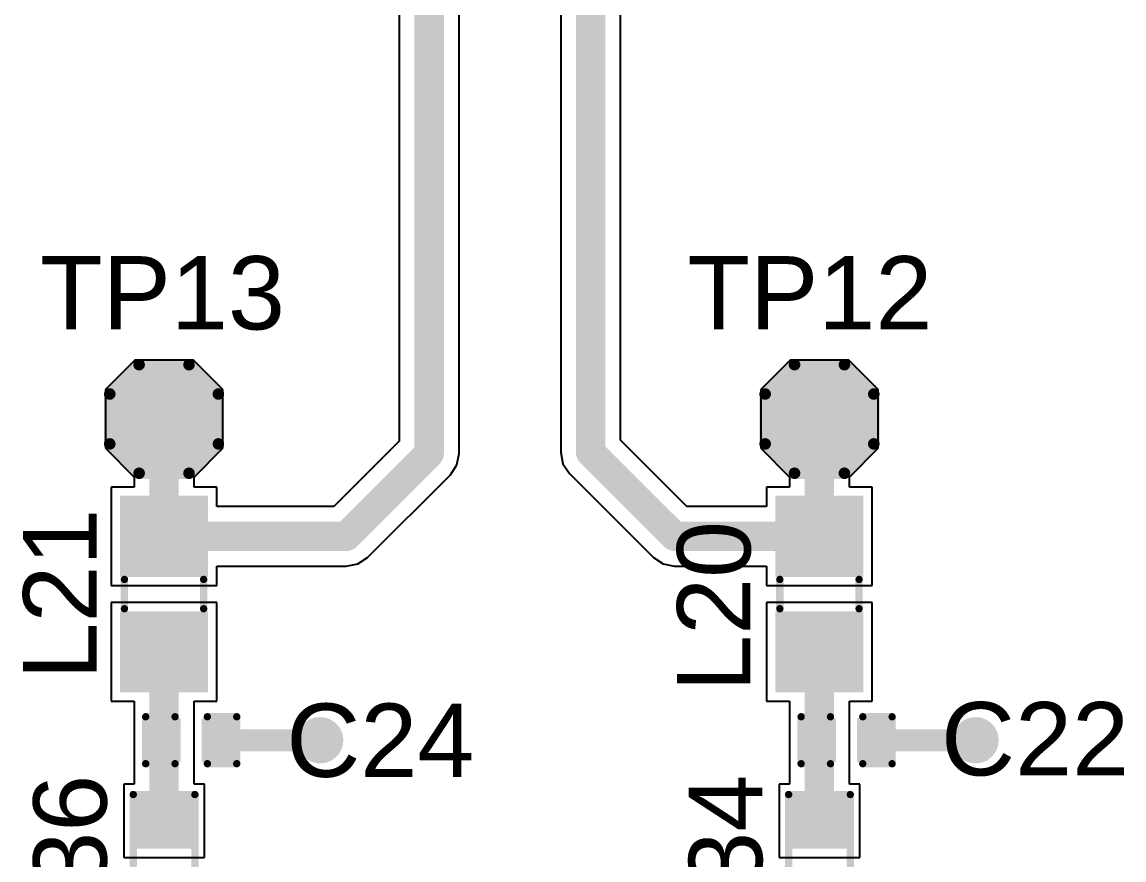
# Model space of a CAD drawing. Header units: millimetres. Extents: x 0 to 6.84, y 0 to 5.18.
# Drawn here: x 2.543 to 3.294, y 3.526 to 4.098 of the extents above; entities that cross this region are included whole.
import ezdxf

# ---------------------------------------------------------------- set-up
doc = ezdxf.new("R2010")
doc.units = ezdxf.units.MM
doc.header["$MEASUREMENT"] = 0
for name, color, linetype in [('BottomLayer', 5, 'Continuous'), ('BottomSolder', 6, 'Continuous'), ('TopLayer', 1, 'Continuous'), ('TopOverlay', 2, 'Continuous'), ('TopPaste', 8, 'Continuous'), ('TopSolder', 216, 'Continuous'), ('ViaHoleLayer', 16, 'Continuous')]:
    doc.layers.add(name, color=color, linetype=linetype)
doc.styles.add('Arial', font='', dxfattribs={"height": 0.2})
doc.styles.get('Arial').set_extended_font_data('Arial')

# ---------------------------------------------------------------- blocks, each defined once
blk = doc.blocks.new('T__________20')
at = {"layer": 'TopLayer'}
blk.add_hatch(color=1, dxfattribs=at).paths.add_polyline_path([(0.015, 0.03), (-0.015, 0.03), (-0.03, 0.015), (-0.03, -0.015), (-0.015, -0.03), (0.015, -0.03), (0.03, -0.015), (0.03, 0.015)])
at = {"layer": 'TopPaste'}
blk.add_hatch(color=8, dxfattribs=at).paths.add_polyline_path([(0.015, 0.03), (-0.015, 0.03), (-0.03, 0.015), (-0.03, -0.015), (-0.015, -0.03), (0.015, -0.03), (0.03, -0.015), (0.03, 0.015)])
at = {"layer": 'TopSolder'}
blk.add_hatch(color=216, dxfattribs=at).paths.add_polyline_path([(0.017, 0.034), (-0.017, 0.034), (-0.034, 0.017), (-0.034, -0.017), (-0.017, -0.034), (0.017, -0.034), (0.034, -0.017), (0.034, 0.017)])
at = {"layer": 'TopOverlay', "const_width": 0.00787}
for points in [[(-0.017, 0.037), (-0.037, 0.017)], [(0.017, 0.037), (-0.017, 0.037)], [(0.037, 0.017), (0.017, 0.037)], [(-0.037, 0.017), (-0.037, -0.017)], [(0.037, 0.017), (0.037, -0.017)], [(-0.017, -0.037), (-0.037, -0.017)], [(0.037, -0.017), (0.017, -0.037)], [(0.017, -0.037), (-0.017, -0.037)]]:
    blk.add_lwpolyline(points, dxfattribs=at)
at = {"layer": 'TopOverlay', "const_width": 0.00394}
for points in [[(-0.01897, 0.037, 1), (-0.01503, 0.037, 1)], [(-0.01897, 0.037, 1), (-0.01503, 0.037, 1)], [(0.01503, 0.037, 1), (0.01897, 0.037, 1)], [(0.01503, 0.037, 1), (0.01897, 0.037, 1)], [(-0.03897, 0.017, 1), (-0.03503, 0.017, 1)], [(-0.03897, 0.017, 1), (-0.03503, 0.017, 1)], [(0.03503, 0.017, 1), (0.03897, 0.017, 1)], [(0.03503, 0.017, 1), (0.03897, 0.017, 1)], [(-0.03897, -0.017, 1), (-0.03503, -0.017, 1)], [(-0.03897, -0.017, 1), (-0.03503, -0.017, 1)], [(0.03503, -0.017, 1), (0.03897, -0.017, 1)], [(0.03503, -0.017, 1), (0.03897, -0.017, 1)], [(-0.01897, -0.037, 1), (-0.01503, -0.037, 1)], [(-0.01897, -0.037, 1), (-0.01503, -0.037, 1)], [(0.01503, -0.037, 1), (0.01897, -0.037, 1)], [(0.01503, -0.037, 1), (0.01897, -0.037, 1)]]:
    blk.add_lwpolyline(points, format="xyb", close=True, dxfattribs=at)
blk = doc.blocks.new('T__________21')
at = {"layer": 'TopLayer'}
blk.add_hatch(color=1, dxfattribs=at).paths.add_polyline_path([(0.015, 0.03), (-0.015, 0.03), (-0.03, 0.015), (-0.03, -0.015), (-0.015, -0.03), (0.015, -0.03), (0.03, -0.015), (0.03, 0.015)])
at = {"layer": 'TopPaste'}
blk.add_hatch(color=8, dxfattribs=at).paths.add_polyline_path([(0.015, 0.03), (-0.015, 0.03), (-0.03, 0.015), (-0.03, -0.015), (-0.015, -0.03), (0.015, -0.03), (0.03, -0.015), (0.03, 0.015)])
at = {"layer": 'TopSolder'}
blk.add_hatch(color=216, dxfattribs=at).paths.add_polyline_path([(0.017, 0.034), (-0.017, 0.034), (-0.034, 0.017), (-0.034, -0.017), (-0.017, -0.034), (0.017, -0.034), (0.034, -0.017), (0.034, 0.017)])
at = {"layer": 'TopOverlay', "const_width": 0.00787}
for points in [[(-0.017, 0.037), (-0.037, 0.017)], [(0.017, 0.037), (-0.017, 0.037)], [(0.037, 0.017), (0.017, 0.037)], [(-0.037, 0.017), (-0.037, -0.017)], [(0.037, 0.017), (0.037, -0.017)], [(-0.017, -0.037), (-0.037, -0.017)], [(0.037, -0.017), (0.017, -0.037)], [(0.017, -0.037), (-0.017, -0.037)]]:
    blk.add_lwpolyline(points, dxfattribs=at)
at = {"layer": 'TopOverlay', "const_width": 0.00394}
for points in [[(-0.01897, 0.037, 1), (-0.01503, 0.037, 1)], [(-0.01897, 0.037, 1), (-0.01503, 0.037, 1)], [(0.01503, 0.037, 1), (0.01897, 0.037, 1)], [(0.01503, 0.037, 1), (0.01897, 0.037, 1)], [(-0.03897, 0.017, 1), (-0.03503, 0.017, 1)], [(-0.03897, 0.017, 1), (-0.03503, 0.017, 1)], [(0.03503, 0.017, 1), (0.03897, 0.017, 1)], [(0.03503, 0.017, 1), (0.03897, 0.017, 1)], [(-0.03897, -0.017, 1), (-0.03503, -0.017, 1)], [(-0.03897, -0.017, 1), (-0.03503, -0.017, 1)], [(0.03503, -0.017, 1), (0.03897, -0.017, 1)], [(0.03503, -0.017, 1), (0.03897, -0.017, 1)], [(-0.01897, -0.037, 1), (-0.01503, -0.037, 1)], [(-0.01897, -0.037, 1), (-0.01503, -0.037, 1)], [(0.01503, -0.037, 1), (0.01897, -0.037, 1)], [(0.01503, -0.037, 1), (0.01897, -0.037, 1)]]:
    blk.add_lwpolyline(points, format="xyb", close=True, dxfattribs=at)
blk = doc.blocks.new('R___0603_33')
at = {"layer": 'TopLayer'}
for points in [[(-0.015, 0.0175), (-0.015, -0.0175), (-0.045, -0.0175), (-0.045, 0.0175)], [(0.045, 0.0175), (0.045, -0.0175), (0.015, -0.0175), (0.015, 0.0175)]]:
    blk.add_hatch(color=1, dxfattribs=at).paths.add_polyline_path(points)
at = {"layer": 'TopPaste'}
for points in [[(-0.015, 0.0175), (-0.015, -0.0175), (-0.045, -0.0175), (-0.045, 0.0175)], [(0.045, 0.0175), (0.045, -0.0175), (0.015, -0.0175), (0.015, 0.0175)]]:
    blk.add_hatch(color=8, dxfattribs=at).paths.add_polyline_path(points)
at = {"layer": 'TopSolder'}
for points in [[(-0.011, 0.0215), (-0.011, -0.0215), (-0.049, -0.0215), (-0.049, 0.0215)], [(0.049, 0.0215), (0.049, -0.0215), (0.011, -0.0215), (0.011, 0.0215)]]:
    blk.add_hatch(color=216, dxfattribs=at).paths.add_polyline_path(points)
at = {"layer": 'TopOverlay', "const_width": 0.005}
for points in [[(0.048, 0.021), (-0.048, 0.021)], [(-0.048, -0.021), (-0.048, 0.021)], [(0.048, -0.021), (0.048, 0.021)], [(0.048, -0.021), (-0.048, -0.021)]]:
    blk.add_lwpolyline(points, dxfattribs=at)
at = {"layer": 'TopOverlay', "const_width": 0.0025}
for points in [[(-0.04925, 0.021, 1), (-0.04675, 0.021, 1)], [(-0.04925, 0.021, 1), (-0.04675, 0.021, 1)], [(0.04675, 0.021, 1), (0.04925, 0.021, 1)], [(0.04675, 0.021, 1), (0.04925, 0.021, 1)], [(-0.04925, -0.021, 1), (-0.04675, -0.021, 1)], [(-0.04925, -0.021, 1), (-0.04675, -0.021, 1)], [(0.04675, -0.021, 1), (0.04925, -0.021, 1)], [(0.04675, -0.021, 1), (0.04925, -0.021, 1)]]:
    blk.add_lwpolyline(points, format="xyb", close=True, dxfattribs=at)
blk = doc.blocks.new('R___0603_35')
at = {"layer": 'TopLayer'}
for points in [[(-0.015, 0.0175), (-0.015, -0.0175), (-0.045, -0.0175), (-0.045, 0.0175)], [(0.045, 0.0175), (0.045, -0.0175), (0.015, -0.0175), (0.015, 0.0175)]]:
    blk.add_hatch(color=1, dxfattribs=at).paths.add_polyline_path(points)
at = {"layer": 'TopPaste'}
for points in [[(-0.015, 0.0175), (-0.015, -0.0175), (-0.045, -0.0175), (-0.045, 0.0175)], [(0.045, 0.0175), (0.045, -0.0175), (0.015, -0.0175), (0.015, 0.0175)]]:
    blk.add_hatch(color=8, dxfattribs=at).paths.add_polyline_path(points)
at = {"layer": 'TopSolder'}
for points in [[(-0.011, 0.0215), (-0.011, -0.0215), (-0.049, -0.0215), (-0.049, 0.0215)], [(0.049, 0.0215), (0.049, -0.0215), (0.011, -0.0215), (0.011, 0.0215)]]:
    blk.add_hatch(color=216, dxfattribs=at).paths.add_polyline_path(points)
at = {"layer": 'TopOverlay', "const_width": 0.005}
for points in [[(0.048, 0.021), (-0.048, 0.021)], [(-0.048, -0.021), (-0.048, 0.021)], [(0.048, -0.021), (0.048, 0.021)], [(0.048, -0.021), (-0.048, -0.021)]]:
    blk.add_lwpolyline(points, dxfattribs=at)
at = {"layer": 'TopOverlay', "const_width": 0.0025}
for points in [[(-0.04925, 0.021, 1), (-0.04675, 0.021, 1)], [(-0.04925, 0.021, 1), (-0.04675, 0.021, 1)], [(0.04675, 0.021, 1), (0.04925, 0.021, 1)], [(0.04675, 0.021, 1), (0.04925, 0.021, 1)], [(-0.04925, -0.021, 1), (-0.04675, -0.021, 1)], [(-0.04925, -0.021, 1), (-0.04675, -0.021, 1)], [(0.04675, -0.021, 1), (0.04925, -0.021, 1)], [(0.04675, -0.021, 1), (0.04925, -0.021, 1)]]:
    blk.add_lwpolyline(points, format="xyb", close=True, dxfattribs=at)
blk = doc.blocks.new('I___0805_63')
at = {"layer": 'TopLayer'}
for points in [[(-0.06299, 0.02598), (-0.01575, 0.02598), (-0.01575, -0.02598), (-0.06299, -0.02598)], [(0.01575, 0.02598), (0.06299, 0.02598), (0.06299, -0.02598), (0.01575, -0.02598)]]:
    blk.add_hatch(color=1, dxfattribs=at).paths.add_polyline_path(points)
at = {"layer": 'TopPaste'}
for points in [[(-0.06299, 0.02598), (-0.01575, 0.02598), (-0.01575, -0.02598), (-0.06299, -0.02598)], [(0.01575, 0.02598), (0.06299, 0.02598), (0.06299, -0.02598), (0.01575, -0.02598)]]:
    blk.add_hatch(color=8, dxfattribs=at).paths.add_polyline_path(points)
at = {"layer": 'TopSolder'}
for points in [[(-0.06699, 0.02998), (-0.01175, 0.02998), (-0.01175, -0.02998), (-0.06699, -0.02998)], [(0.01175, 0.02998), (0.06699, 0.02998), (0.06699, -0.02998), (0.01175, -0.02998)]]:
    blk.add_hatch(color=216, dxfattribs=at).paths.add_polyline_path(points)
at = {"layer": 'TopOverlay', "const_width": 0.005}
for points in [[(0.01, 0.027), (-0.01, 0.027)], [(0.01, -0.027), (-0.01, -0.027)]]:
    blk.add_lwpolyline(points, dxfattribs=at)
at = {"layer": 'TopOverlay', "const_width": 0.0025}
for points in [[(-0.01125, 0.027, 1), (-0.00875, 0.027, 1)], [(0.00875, 0.027, 1), (0.01125, 0.027, 1)], [(-0.01125, -0.027, 1), (-0.00875, -0.027, 1)], [(0.00875, -0.027, 1), (0.01125, -0.027, 1)]]:
    blk.add_lwpolyline(points, format="xyb", close=True, dxfattribs=at)
blk = doc.blocks.new('I___0805_64')
at = {"layer": 'TopLayer'}
for points in [[(-0.06299, 0.02598), (-0.01575, 0.02598), (-0.01575, -0.02598), (-0.06299, -0.02598)], [(0.01575, 0.02598), (0.06299, 0.02598), (0.06299, -0.02598), (0.01575, -0.02598)]]:
    blk.add_hatch(color=1, dxfattribs=at).paths.add_polyline_path(points)
at = {"layer": 'TopPaste'}
for points in [[(-0.06299, 0.02598), (-0.01575, 0.02598), (-0.01575, -0.02598), (-0.06299, -0.02598)], [(0.01575, 0.02598), (0.06299, 0.02598), (0.06299, -0.02598), (0.01575, -0.02598)]]:
    blk.add_hatch(color=8, dxfattribs=at).paths.add_polyline_path(points)
at = {"layer": 'TopSolder'}
for points in [[(-0.06699, 0.02998), (-0.01175, 0.02998), (-0.01175, -0.02998), (-0.06699, -0.02998)], [(0.01175, 0.02998), (0.06699, 0.02998), (0.06699, -0.02998), (0.01175, -0.02998)]]:
    blk.add_hatch(color=216, dxfattribs=at).paths.add_polyline_path(points)
at = {"layer": 'TopOverlay', "const_width": 0.005}
for points in [[(0.01, 0.027), (-0.01, 0.027)], [(0.01, -0.027), (-0.01, -0.027)]]:
    blk.add_lwpolyline(points, dxfattribs=at)
at = {"layer": 'TopOverlay', "const_width": 0.0025}
for points in [[(-0.01125, 0.027, 1), (-0.00875, 0.027, 1)], [(0.00875, 0.027, 1), (0.01125, 0.027, 1)], [(-0.01125, -0.027, 1), (-0.00875, -0.027, 1)], [(0.00875, -0.027, 1), (0.01125, -0.027, 1)]]:
    blk.add_lwpolyline(points, format="xyb", close=True, dxfattribs=at)
blk = doc.blocks.new('C___0402_87')
at = {"layer": 'TopLayer'}
for points in [[(-0.0275, -0.0125), (-0.0275, 0.0125), (-0.0095, 0.0125), (-0.0095, -0.0125)], [(0.0095, -0.0125), (0.0095, 0.0125), (0.0275, 0.0125), (0.0275, -0.0125)]]:
    blk.add_hatch(color=1, dxfattribs=at).paths.add_polyline_path(points)
at = {"layer": 'TopPaste'}
for points in [[(-0.0275, -0.0125), (-0.0275, 0.0125), (-0.0095, 0.0125), (-0.0095, -0.0125)], [(0.0095, -0.0125), (0.0095, 0.0125), (0.0275, 0.0125), (0.0275, -0.0125)]]:
    blk.add_hatch(color=8, dxfattribs=at).paths.add_polyline_path(points)
at = {"layer": 'TopSolder'}
for points in [[(-0.02986, -0.01486), (-0.02986, 0.01486), (-0.00714, 0.01486), (-0.00714, -0.01486)], [(0.00714, -0.01486), (0.00714, 0.01486), (0.02986, 0.01486), (0.02986, -0.01486)]]:
    blk.add_hatch(color=216, dxfattribs=at).paths.add_polyline_path(points)
at = {"layer": 'TopOverlay', "const_width": 0.005}
for points in [[(-0.031, 0.016), (-0.031, -0.016)], [(-0.011, 0.016), (-0.031, 0.016)], [(0.031, 0.016), (0.011, 0.016)], [(0.031, 0.016), (0.031, -0.016)], [(-0.011, -0.016), (-0.031, -0.016)], [(0.031, -0.016), (0.011, -0.016)]]:
    blk.add_lwpolyline(points, dxfattribs=at)
at = {"layer": 'TopOverlay', "const_width": 0.0025}
for points in [[(-0.03225, 0.016, 1), (-0.02975, 0.016, 1)], [(-0.03225, 0.016, 1), (-0.02975, 0.016, 1)], [(-0.01225, 0.016, 1), (-0.00975, 0.016, 1)], [(0.00975, 0.016, 1), (0.01225, 0.016, 1)], [(0.02975, 0.016, 1), (0.03225, 0.016, 1)], [(0.02975, 0.016, 1), (0.03225, 0.016, 1)], [(-0.03225, -0.016, 1), (-0.02975, -0.016, 1)], [(-0.03225, -0.016, 1), (-0.02975, -0.016, 1)], [(-0.01225, -0.016, 1), (-0.00975, -0.016, 1)], [(0.00975, -0.016, 1), (0.01225, -0.016, 1)], [(0.02975, -0.016, 1), (0.03225, -0.016, 1)], [(0.02975, -0.016, 1), (0.03225, -0.016, 1)]]:
    blk.add_lwpolyline(points, format="xyb", close=True, dxfattribs=at)
blk = doc.blocks.new('C___0402_89')
at = {"layer": 'TopLayer'}
for points in [[(-0.0275, -0.0125), (-0.0275, 0.0125), (-0.0095, 0.0125), (-0.0095, -0.0125)], [(0.0095, -0.0125), (0.0095, 0.0125), (0.0275, 0.0125), (0.0275, -0.0125)]]:
    blk.add_hatch(color=1, dxfattribs=at).paths.add_polyline_path(points)
at = {"layer": 'TopPaste'}
for points in [[(-0.0275, -0.0125), (-0.0275, 0.0125), (-0.0095, 0.0125), (-0.0095, -0.0125)], [(0.0095, -0.0125), (0.0095, 0.0125), (0.0275, 0.0125), (0.0275, -0.0125)]]:
    blk.add_hatch(color=8, dxfattribs=at).paths.add_polyline_path(points)
at = {"layer": 'TopSolder'}
for points in [[(-0.02986, -0.01486), (-0.02986, 0.01486), (-0.00714, 0.01486), (-0.00714, -0.01486)], [(0.00714, -0.01486), (0.00714, 0.01486), (0.02986, 0.01486), (0.02986, -0.01486)]]:
    blk.add_hatch(color=216, dxfattribs=at).paths.add_polyline_path(points)
at = {"layer": 'TopOverlay', "const_width": 0.005}
for points in [[(-0.031, 0.016), (-0.031, -0.016)], [(-0.011, 0.016), (-0.031, 0.016)], [(0.031, 0.016), (0.011, 0.016)], [(0.031, 0.016), (0.031, -0.016)], [(-0.011, -0.016), (-0.031, -0.016)], [(0.031, -0.016), (0.011, -0.016)]]:
    blk.add_lwpolyline(points, dxfattribs=at)
at = {"layer": 'TopOverlay', "const_width": 0.0025}
for points in [[(-0.03225, 0.016, 1), (-0.02975, 0.016, 1)], [(-0.03225, 0.016, 1), (-0.02975, 0.016, 1)], [(-0.01225, 0.016, 1), (-0.00975, 0.016, 1)], [(0.00975, 0.016, 1), (0.01225, 0.016, 1)], [(0.02975, 0.016, 1), (0.03225, 0.016, 1)], [(0.02975, 0.016, 1), (0.03225, 0.016, 1)], [(-0.03225, -0.016, 1), (-0.02975, -0.016, 1)], [(-0.03225, -0.016, 1), (-0.02975, -0.016, 1)], [(-0.01225, -0.016, 1), (-0.00975, -0.016, 1)], [(0.00975, -0.016, 1), (0.01225, -0.016, 1)], [(0.02975, -0.016, 1), (0.03225, -0.016, 1)], [(0.02975, -0.016, 1), (0.03225, -0.016, 1)]]:
    blk.add_lwpolyline(points, format="xyb", close=True, dxfattribs=at)

msp = doc.modelspace()

# ---------------------------------------------------------------- hatches: boundary and pattern name
at = {"layer": 'BottomLayer'}
h = msp.add_hatch(color=5, dxfattribs=at)
edge = h.paths.add_edge_path()
edge.add_arc((2.7464, 3.608), 0.01181, 0, 360)
h = msp.add_hatch(color=5, dxfattribs=at)
edge = h.paths.add_edge_path()
edge.add_arc((3.19285, 3.608), 0.01181, 0, 360)
at = {"layer": 'BottomSolder'}
h = msp.add_hatch(color=6, dxfattribs=at)
edge = h.paths.add_edge_path()
edge.add_arc((2.7464, 3.608), 0.01581, 0, 360)
h = msp.add_hatch(color=6, dxfattribs=at)
edge = h.paths.add_edge_path()
edge.add_arc((3.19285, 3.608), 0.01581, 0, 360)
at = {"layer": 'TopLayer'}
h = msp.add_hatch(color=1, dxfattribs=at)
edge = h.paths.add_edge_path()
edge.add_arc((2.7464, 3.608), 0.01181, 0, 360)
h = msp.add_hatch(color=1, dxfattribs=at)
edge = h.paths.add_edge_path()
edge.add_arc((3.19285, 3.608), 0.01181, 0, 360)
at = {"layer": 'TopSolder'}
h = msp.add_hatch(color=216, dxfattribs=at)
edge = h.paths.add_edge_path()
edge.add_arc((2.7464, 3.608), 0.01581, 0, 360)
h = msp.add_hatch(color=216, dxfattribs=at)
edge = h.paths.add_edge_path()
edge.add_arc((3.19285, 3.608), 0.01581, 0, 360)
at = {"layer": 'ViaHoleLayer'}
h = msp.add_hatch(color=16, dxfattribs=at)
edge = h.paths.add_edge_path()
edge.add_arc((2.7464, 3.608), 0.00591, 0, 360)
h = msp.add_hatch(color=16, dxfattribs=at)
edge = h.paths.add_edge_path()
edge.add_arc((3.19285, 3.608), 0.00591, 0, 360)

# ---------------------------------------------------------------- linework, layer by layer
at = {"layer": 'TopLayer'}
for p, q in [((2.80029, 4.54135), (2.80029, 3.81189)), ((2.84107, 3.80344), (2.84107, 4.53291)), ((2.91028, 4.49467), (2.91028, 3.80419)), ((2.95106, 3.81263), (2.95106, 4.48622)), ((2.6201, 3.867), (2.6001, 3.847)), ((2.6601, 3.867), (2.6201, 3.867)), ((2.6801, 3.847), (2.6601, 3.867)), ((3.06655, 3.867), (3.04655, 3.847)), ((3.10655, 3.867), (3.06655, 3.867)), ((3.12655, 3.847), (3.10655, 3.867)), ((2.6001, 3.847), (2.6001, 3.807)), ((2.6801, 3.807), (2.6801, 3.847)), ((3.04655, 3.847), (3.04655, 3.807)), ((3.12655, 3.807), (3.12655, 3.847)), ((2.6001, 3.807), (2.61971, 3.78739)), ((2.66049, 3.78739), (2.6801, 3.807)), ((2.80029, 3.81189), (2.75579, 3.76739)), ((2.9963, 3.76739), (2.95106, 3.81263)), ((3.04655, 3.807), (3.06616, 3.78739)), ((3.10694, 3.78739), (3.12655, 3.807)), ((2.83952, 3.79564), (2.84107, 3.80344)), ((2.91028, 3.80419), (2.91183, 3.79638)), ((2.8351, 3.78902), (2.83952, 3.79564)), ((2.91183, 3.79638), (2.91625, 3.78977)), ((2.61971, 3.78739), (2.61971, 3.78062)), ((2.66049, 3.78062), (2.66049, 3.78739)), ((2.77866, 3.73258), (2.8351, 3.78902)), ((2.91625, 3.78977), (2.97344, 3.73258)), ((3.06616, 3.78739), (3.06616, 3.78062)), ((3.10694, 3.78062), (3.10694, 3.78739)), ((2.61971, 3.78062), (2.60412, 3.78062)), ((2.60412, 3.78062), (2.60412, 3.71338)), ((2.67609, 3.78062), (2.66049, 3.78062)), ((2.67609, 3.76739), (2.67609, 3.78062)), ((3.06616, 3.78062), (3.05057, 3.78062)), ((3.05057, 3.78062), (3.05057, 3.76739)), ((3.12254, 3.78062), (3.10694, 3.78062)), ((3.12254, 3.71338), (3.12254, 3.78062)), ((2.75579, 3.76739), (2.67609, 3.76739)), ((3.05057, 3.76739), (2.9963, 3.76739)), ((2.77204, 3.72816), (2.77866, 3.73258)), ((2.97344, 3.73258), (2.98005, 3.72816)), ((2.67609, 3.71338), (2.67609, 3.72661)), ((2.67609, 3.72661), (2.76424, 3.72661)), ((2.76424, 3.72661), (2.77204, 3.72816)), ((2.98005, 3.72816), (2.98786, 3.72661)), ((2.98786, 3.72661), (3.05057, 3.72661)), ((3.05057, 3.72661), (3.05057, 3.71338)), ((2.60412, 3.71338), (2.67609, 3.71338)), ((3.05057, 3.71338), (3.12254, 3.71338)), ((2.67609, 3.70188), (2.60412, 3.70188)), ((2.60412, 3.70188), (2.60412, 3.63464)), ((2.67609, 3.63464), (2.67609, 3.70188)), ((3.12254, 3.70188), (3.05057, 3.70188)), ((3.05057, 3.70188), (3.05057, 3.63464)), ((3.12254, 3.63464), (3.12254, 3.70188)), ((2.60412, 3.63464), (2.61971, 3.63464)), ((2.61971, 3.63464), (2.61971, 3.608)), ((2.66049, 3.608), (2.66049, 3.63464)), ((2.66049, 3.63464), (2.67609, 3.63464)), ((3.05057, 3.63464), (3.06616, 3.63464)), ((3.06616, 3.63464), (3.06616, 3.608)), ((3.10694, 3.608), (3.10694, 3.63464)), ((3.10694, 3.63464), (3.12254, 3.63464)), ((2.61971, 3.608), (2.61971, 3.578)), ((2.66049, 3.578), (2.66049, 3.608)), ((3.06616, 3.608), (3.06616, 3.578)), ((3.10694, 3.578), (3.10694, 3.608)), ((2.61971, 3.578), (2.6126, 3.578)), ((2.6126, 3.578), (2.6126, 3.528)), ((2.6676, 3.578), (2.66049, 3.578)), ((2.6676, 3.528), (2.6676, 3.578)), ((3.06616, 3.578), (3.05905, 3.578)), ((3.05905, 3.578), (3.05905, 3.528)), ((3.11405, 3.578), (3.10694, 3.578)), ((3.11405, 3.528), (3.11405, 3.578)), ((2.6126, 3.528), (2.6676, 3.528)), ((3.05905, 3.528), (3.11405, 3.528))]:
    msp.add_line(p, q, dxfattribs=at)
for points, const_width in [([(2.82068, 3.80344), (2.82068, 4.54135)], 0.02), ([(2.93067, 3.80419), (2.93067, 4.49467)], 0.02), ([(2.6401, 3.747), (2.6401, 3.827)], 0.02), ([(3.08655, 3.747), (3.08655, 3.827)], 0.02), ([(2.76424, 3.747), (2.82068, 3.80344)], 0.02), ([(2.93067, 3.80419), (2.98786, 3.747)], 0.02), ([(2.6401, 3.747), (2.76424, 3.747)], 0.02), ([(2.98786, 3.747), (3.08655, 3.747)], 0.02), ([(2.6401, 3.608), (2.6401, 3.66826)], 0.02), ([(3.08655, 3.608), (3.08655, 3.66826)], 0.02), ([(2.6401, 3.553), (2.6401, 3.608)], 0.02), ([(3.08655, 3.553), (3.08655, 3.608)], 0.02), ([(2.6771, 3.608), (2.7464, 3.608)], 0.015), ([(3.12355, 3.608), (3.19285, 3.608)], 0.015)]:
    msp.add_lwpolyline(points, dxfattribs=dict(at, const_width=const_width))
for points, const_width in [([(2.6351, 3.827, 1), (2.6451, 3.827, 1)], 0.01), ([(3.08155, 3.827, 1), (3.09155, 3.827, 1)], 0.01), ([(2.81568, 3.80344, 1), (2.82568, 3.80344, 1)], 0.01), ([(2.81568, 3.80344, 1), (2.82568, 3.80344, 1)], 0.01), ([(2.92567, 3.80419, 1), (2.93567, 3.80419, 1)], 0.01), ([(2.92567, 3.80419, 1), (2.93567, 3.80419, 1)], 0.01), ([(2.6351, 3.747, 1), (2.6451, 3.747, 1)], 0.01), ([(2.6351, 3.747, 1), (2.6451, 3.747, 1)], 0.01), ([(2.75924, 3.747, 1), (2.76924, 3.747, 1)], 0.01), ([(2.75924, 3.747, 1), (2.76924, 3.747, 1)], 0.01), ([(2.98286, 3.747, 1), (2.99286, 3.747, 1)], 0.01), ([(2.98286, 3.747, 1), (2.99286, 3.747, 1)], 0.01), ([(3.08155, 3.747, 1), (3.09155, 3.747, 1)], 0.01), ([(3.08155, 3.747, 1), (3.09155, 3.747, 1)], 0.01), ([(2.6351, 3.66826, 1), (2.6451, 3.66826, 1)], 0.01), ([(3.08155, 3.66826, 1), (3.09155, 3.66826, 1)], 0.01), ([(2.6351, 3.608, 1), (2.6451, 3.608, 1)], 0.01), ([(2.6351, 3.608, 1), (2.6451, 3.608, 1)], 0.01), ([(3.08155, 3.608, 1), (3.09155, 3.608, 1)], 0.01), ([(3.08155, 3.608, 1), (3.09155, 3.608, 1)], 0.01), ([(2.67335, 3.608, 1), (2.68085, 3.608, 1)], 0.0075), ([(2.74265, 3.608, 1), (2.75015, 3.608, 1)], 0.0075), ([(3.1198, 3.608, 1), (3.1273, 3.608, 1)], 0.0075), ([(3.1891, 3.608, 1), (3.1966, 3.608, 1)], 0.0075), ([(2.6351, 3.553, 1), (2.6451, 3.553, 1)], 0.01), ([(3.08155, 3.553, 1), (3.09155, 3.553, 1)], 0.01)]:
    msp.add_lwpolyline(points, format="xyb", close=True, dxfattribs=dict(at, const_width=const_width))

# ---------------------------------------------------------------- block references
for name, p, rotation in [('T__________20', (2.6401, 3.827), 180), ('T__________21', (3.08655, 3.827), 180), ('I___0805_63', (2.6401, 3.70763), 270), ('I___0805_64', (3.08655, 3.70763), 270), ('C___0402_87', (2.6586, 3.608), 180), ('C___0402_89', (3.10505, 3.608), 180), ('R___0603_33', (2.6401, 3.523), 270), ('R___0603_35', (3.08655, 3.523), 270)]:
    msp.add_blockref(name, p, dxfattribs=dict(rotation=rotation))

# ---------------------------------------------------------------- texts
at = {"layer": 'TopOverlay', "style": 'Arial'}
for s, p in [('TP13', (2.55553, 3.88801)), ('TP12', (2.99653, 3.88801)), ('C24', (2.72335, 3.58301)), ('C22', (3.16935, 3.58401))]:
    msp.add_text(s, height=0.05, dxfattribs=at).set_placement(p)
for s, p in [('L21', (2.59409, 3.64932)), ('L20', (3.03954, 3.64099)), ('R36', (2.60099, 3.45636)), ('R34', (3.04754, 3.45636))]:
    msp.add_text(s, height=0.05, rotation=90, dxfattribs=at).set_placement(p)

doc.saveas('drawing.dxf')
